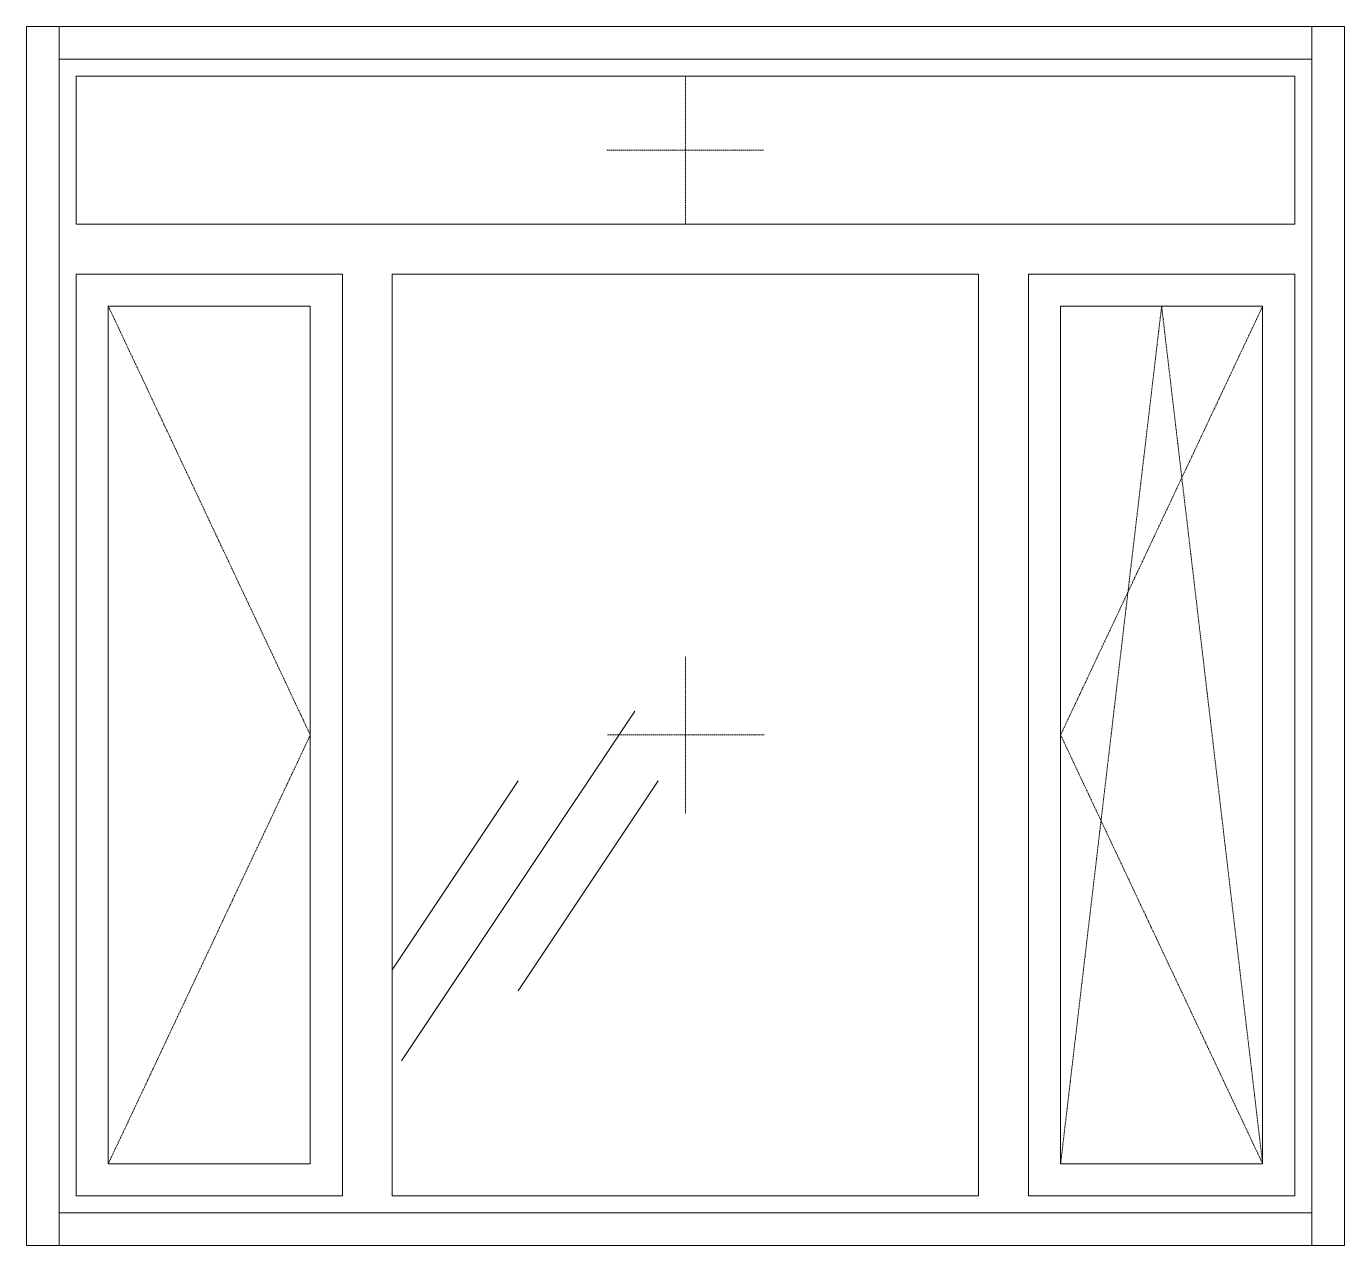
# Model space of a CAD drawing. Header units: millimetres. Extents: x -515342 to 330399, y -224905 to 507333.
# Drawn here: x 85485 to 87495, y 12878 to 14738 of the extents above; entities that cross this region are included whole.
import ezdxf

# ---------------------------------------------------------------- set-up
doc = ezdxf.new("R2010")
doc.units = ezdxf.units.MM
doc.linetypes.add('ASVP_Штриховая_ш2 п1', pattern=[3, 2, -1])
doc.layers.get('0').update_dxf_attribs({"lineweight": 0})
for name, color, linetype, lineweight in [('Витраж', 7, 'Continuous', 0), ('Окна', 7, 'Continuous', 0), ('Окна открывание', 7, 'Continuous', 0)]:
    doc.layers.add(name, color=color, linetype=linetype, lineweight=lineweight)
pattern_1 = [(236.31, (1066.07, 1244.6), (-1777.9963, -3556.002), [641.067, -5769.603]), (236.31, (1101.63, 1137.9), (-1777.9963, -3556.002), [384.64, -6026.03]), (236.31, (888.27, 1137.9), (-1777.9963, -3556.002), [384.64, -6026.03])]

# ---------------------------------------------------------------- blocks, each defined once
blk = doc.blocks.new('Окно_ПВХ_3Створки_1Фрамуга-верх - АР_Окно_ОП_1820_h_х1970_3ст2фр-в-V92-О_АР_Эскиз_Фасад 12-1 копия 1')
at = {"layer": 'Окна'}
h = blk.add_hatch(dxfattribs=at)
h.set_pattern_fill('FP_1', color=256, style=0, pattern_type=2)
h.set_pattern_definition(pattern_1)
h.paths.add_polyline_path([(-96845.9, 10935), (-96845.9, 12243), (-97153.9, 12243), (-97153.9, 10935), (-96873, 10935)])
at = {"layer": 'Окна открывание'}
h = blk.add_hatch(dxfattribs=at)
h.set_pattern_fill('FP_1', color=256, style=0, pattern_type=2)
h.set_pattern_definition(pattern_1)
h.paths.add_polyline_path([(-95973.4, 10886), (-95826.9, 10886), (-95826.9, 12292), (-96720.9, 12292), (-96720.9, 10886), (-96029.7, 10886)])
at = {"layer": 'Окна'}
for p, q in [((-95344.9, 12594), (-97202.9, 12594)), ((-97202.9, 12594), (-97202.9, 12368)), ((-95344.9, 12368), (-95344.9, 12594)), ((-95344.9, 12368), (-97202.9, 12368)), ((-96796.9, 12292), (-97202.9, 12292)), ((-97202.9, 12292), (-97202.9, 10886)), ((-96796.9, 10886), (-96796.9, 12292)), ((-95826.9, 12292), (-96720.9, 12292)), ((-96720.9, 10886), (-96720.9, 12292)), ((-95826.9, 10886), (-95826.9, 12292)), ((-95344.9, 12292), (-95750.9, 12292)), ((-95750.9, 10886), (-95750.9, 12292)), ((-95344.9, 10886), (-95344.9, 12292)), ((-97153.9, 12243), (-97153.9, 10935)), ((-96845.9, 12243), (-97153.9, 12243)), ((-96845.9, 12243), (-96845.9, 10935)), ((-95701.9, 12243), (-95701.9, 10935)), ((-95393.9, 12243), (-95701.9, 12243)), ((-95393.9, 12243), (-95393.9, 10935)), ((-97153.9, 10935), (-96845.9, 10935)), ((-95701.9, 10935), (-95393.9, 10935)), ((-97202.9, 10886), (-96796.9, 10886)), ((-96720.9, 10886), (-95826.9, 10886)), ((-95750.9, 10886), (-95344.9, 10886))]:
    blk.add_line(p, q, dxfattribs=at)
at = {"layer": 'Окна открывание', "linetype": 'ASVP_Штриховая_ш2 п1'}
for p, q in [((-96273.9, 12368), (-96273.9, 12594)), ((-96393.9, 12481), (-96153.9, 12481)), ((-97153.9, 12243), (-96845.9, 11589)), ((-95547.9, 12243), (-95701.9, 10935)), ((-95393.9, 12243), (-95701.9, 11589)), ((-95393.9, 10935), (-95547.9, 12243)), ((-96273.9, 11469), (-96273.9, 11709)), ((-96845.9, 11589), (-97153.9, 10935)), ((-96153.9, 11589), (-96393.9, 11589)), ((-95701.9, 11589), (-95393.9, 10935))]:
    blk.add_line(p, q, dxfattribs=at)
blk = doc.blocks.new('Прямоугольный импост - АР_Откос_Металлический_50х330 Коричневый Правый-9899920-О_АР_Эскиз_Фасад 12-1 копия 1')
at = {"layer": 'Витраж'}
for p, q in [((-6359.2, 2570), (-6359.2, 2620)), ((-6359.2, 2620), (-4449.2, 2620)), ((-4449.2, 2620), (-4449.2, 2570)), ((-6359.2, 2570), (-4449.2, 2570))]:
    blk.add_line(p, q, dxfattribs=at)
blk = doc.blocks.new('Прямоугольный импост - АР_Откос_Металлический_50х330 Коричневый Левый-9899774-О_АР_Эскиз_Фасад 12-1 копия 1')
at = {"layer": 'Витраж'}
for p, q in [((-6359.2, 760), (-6359.2, 810)), ((-4449.2, 810), (-6359.2, 810)), ((-4449.2, 810), (-4449.2, 760)), ((-4449.2, 760), (-6359.2, 760))]:
    blk.add_line(p, q, dxfattribs=at)
blk = doc.blocks.new('Прямоугольный импост - АР_Откос_Металлический_50х330 Коричневый Правый-9899919-О_АР_Эскиз_Фасад 12-1 копия 1')
at = {"layer": 'Витраж'}
for p, q in [((-4449.2, 2620), (-4399.2, 2620)), ((-4449.2, 2620), (-4449.2, 760)), ((-4399.2, 2620), (-4399.2, 760)), ((-4399.2, 760), (-4449.2, 760))]:
    blk.add_line(p, q, dxfattribs=at)
blk = doc.blocks.new('Прямоугольный импост - АР_Откос_Металлический_50х330 Коричневый Левый-9899773-О_АР_Эскиз_Фасад 12-1 копия 1')
at = {"layer": 'Витраж'}
for p, q in [((-6409.2, 2620), (-6359.2, 2620)), ((-6409.2, 760), (-6409.2, 2620)), ((-6359.2, 760), (-6359.2, 2620)), ((-6359.2, 760), (-6409.2, 760))]:
    blk.add_line(p, q, dxfattribs=at)
blk = doc.blocks.new('СД_Люблино_Фасады_rvt-1-О_АР_Эскиз_Фасад 12-1 копия 1')
at = {"layer": 'Витраж', "lineweight": 9}
for name in ['Прямоугольный импост - АР_Откос_Металлический_50х330 Коричневый Левый-9899773-О_АР_Эскиз_Фасад 12-1 копия 1', 'Прямоугольный импост - АР_Откос_Металлический_50х330 Коричневый Правый-9899920-О_АР_Эскиз_Фасад 12-1 копия 1', 'Прямоугольный импост - АР_Откос_Металлический_50х330 Коричневый Правый-9899919-О_АР_Эскиз_Фасад 12-1 копия 1', 'Прямоугольный импост - АР_Откос_Металлический_50х330 Коричневый Левый-9899774-О_АР_Эскиз_Фасад 12-1 копия 1']:
    blk.add_blockref(name, (-90869.7, 10050), dxfattribs=at)
at = {"layer": 'Окна', "lineweight": 9}
blk.add_blockref('Окно_ПВХ_3Створки_1Фрамуга-верх - АР_Окно_ОП_1820_h_х1970_3ст2фр-в-V92-О_АР_Эскиз_Фасад 12-1 копия 1', (0, 0), dxfattribs=at)

msp = doc.modelspace()

# ---------------------------------------------------------------- block references
msp.add_blockref('СД_Люблино_Фасады_rvt-1-О_АР_Эскиз_Фасад 12-1 копия 1', (182763.6864, 2067.7355))

doc.saveas('drawing.dxf')
